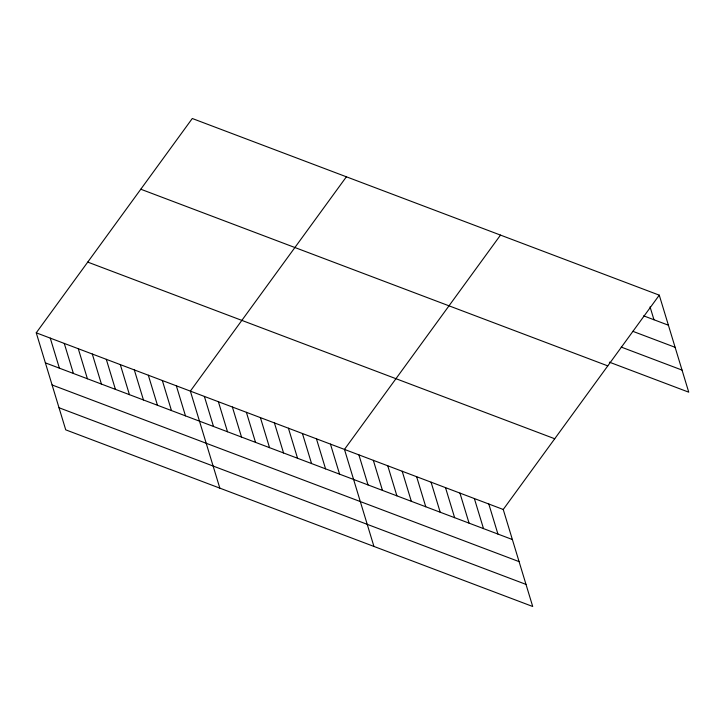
<?xml version="1.0" encoding="UTF-8"?>
<svg xmlns="http://www.w3.org/2000/svg" width="725" height="725" viewBox="0 0 725 725"><rect width="100%" height="100%" fill="white"/><g stroke="black" fill="none" stroke-linecap="round" stroke-linejoin="round"><path stroke-width="1.09" d="M36.25 332.82L503.241 509.476L532.712 606.499L65.73 429.843L36.25 332.82L192.288 118.501L659.27 295.157L688.75 392.18L609.362 362.156M346.387 176.8L190.358 391.11L219.829 488.133M500.495 235.099L344.466 449.409L373.937 546.433M503.241 509.476L659.27 295.157M643.655 315.855L668.405 325.208M632.843 331.325L675.12 347.311M621.207 347.076L682.035 370.085M140.795 189.225L607.777 365.88M87.743 262.097L554.725 438.752M45.376 362.862L512.367 539.527M52.091 384.966L519.082 561.63M59.015 407.74L525.997 584.395M650.053 306.874L653.968 319.752M488.804 504.011L497.93 534.062M474.368 498.555L483.502 528.607M459.931 493.091L469.066 523.142M445.503 487.635L454.629 517.686M431.067 482.17L440.193 512.222M416.63 476.715L425.765 506.766M402.194 471.25L411.329 501.301M387.766 465.794L396.892 495.846M373.33 460.33L382.456 490.381M358.893 454.874L368.028 484.925M330.455 444.108L339.581 474.159M316.444 438.815L325.57 468.858M302.434 433.514L311.56 463.565M288.423 428.212L297.549 458.263M274.413 422.911L283.548 452.962M260.402 417.609L269.537 447.66M246.391 412.317L255.526 442.359M232.381 407.015L241.516 437.066M218.379 401.713L227.505 431.765M204.368 396.412L213.494 426.463M176.347 385.818L185.473 415.86M162.337 380.516L171.462 410.567M148.326 375.215L157.461 405.266M134.315 369.913L143.45 399.964M120.305 364.612L129.44 394.663M106.294 359.319L115.429 389.361M92.293 354.017L101.418 384.069M78.282 348.716L87.408 378.767M64.271 343.414L73.397 373.466M50.261 338.113L59.387 368.164"/></g></svg>
